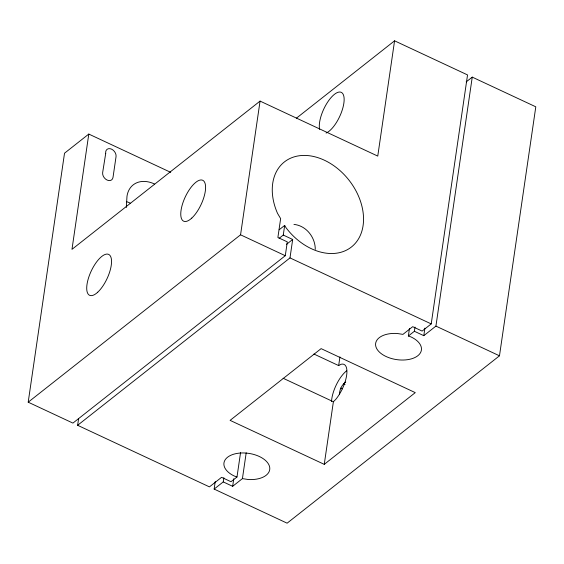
<?xml version="1.0" encoding="UTF-8"?>
<svg xmlns="http://www.w3.org/2000/svg" width="564" height="564" viewBox="0 0 564 564"><rect width="100%" height="100%" fill="white"/><g stroke="black" fill="none" stroke-linecap="round" stroke-linejoin="round"><path stroke-width="0.85" d="M126.308 207.517L126.992 196.251A28.764 20.967 51.8 0 1 154.43 183.956M315.276 249.408C315.325 237.352 306.266 225.649 293.957 224.401M279.152 229.781L284.672 225.431L286.117 227.863A54.151 39.459 51.8 0 0 360.763 234.328A54.151 39.459 51.8 0 0 314.825 156.778A54.151 39.459 51.8 0 0 277.544 213.396L280.639 218.62L277.89 237.479L287.302 241.878L285.285 255.711L72.918 423.092L28.2 402.188L64.522 153.204L88.795 134.07L170.702 172.344M88.795 134.07L71.98 249.344L260.067 101.097L377.76 156.094L394.574 40.819L467.542 74.92L431.22 323.905L422.119 331.082L412.7 326.683L402.936 334.382L397.246 333.486A23.124 13.035 8.3 0 0 377.119 349.349A23.124 13.035 8.3 0 0 413.038 358.323A23.124 13.035 8.3 0 0 410.966 336.912L408.371 336.003L409.471 328.459M240.553 452.61L236.993 476.989L230.986 481.719L221.574 477.32L209.441 486.88L77.628 425.291L78.608 418.58M28.2 402.188L240.56 234.814L260.067 101.097M466.181 81.9L472.251 77.12L535.8 106.815L499.478 355.806L287.111 523.18L214.144 489.08L215.251 481.536M214.144 489.08L223.245 481.91L223.859 477.715M223.245 481.91L232.664 486.309L233.764 478.765M232.664 486.309L242.428 478.61L246.193 452.821M279.117 238.339L283.269 235.068L284.672 225.431M77.628 425.291L289.995 257.91L292.681 239.467L283.269 235.068M324.251 464.355L415.266 392.629L321.113 348.63L230.098 420.363L324.251 464.355L333.387 401.744L335.7 399.446A22.56 8.777 -65 0 0 346.641 375.3A22.56 8.777 -65 0 0 340.818 364.365L338.661 365.592L313.922 354.03M338.661 365.592L339.93 356.906M408.371 336.003L414.378 331.272L414.984 327.078M414.378 331.272L423.79 335.672L424.889 328.128M423.79 335.672L435.923 326.105L472.251 77.12M345.725 382.018C341.847 384.754 339.338 389.83 339.507 394.539M296.382 118.214L394.574 40.819M286.456 244.374L292.681 239.467M242.428 478.61L248.118 479.506A23.124 13.035 8.3 0 0 268.245 463.643A23.124 13.035 8.3 0 0 232.326 454.662A23.124 13.035 8.3 0 0 234.398 476.072L236.993 476.989M240.56 234.814L285.285 255.711M289.995 257.91L431.22 323.905M435.923 326.105L499.478 355.806M343.476 383.795L345.041 384.528M340.832 388.095L342.404 388.836M283.121 378.254L333.387 401.744M126.364 201.616A28.764 20.967 51.8 0 1 130.157 203.082M319.591 129.311A22.56 8.777 -65 0 1 331.829 96.747A22.56 8.777 -65 0 1 343.793 103.642A22.56 8.777 -65 0 1 326.084 133.055M331.512 401.596A22.56 8.777 -65 0 1 346.613 370.816M105.708 153.38L102.655 172.563A6.204 4.519 51.8 0 0 107.097 180.057A6.204 4.519 51.8 0 0 113.011 177.406L116.043 156.658A6.204 4.519 51.8 0 0 111.602 149.164A6.204 4.519 51.8 0 0 105.687 151.815L105.708 153.38M191.767 218.092A22.56 8.777 -65 0 0 204.577 182.172A22.56 8.777 -65 0 0 183.187 201.99A22.56 8.777 -65 0 0 191.767 218.092M97.72 292.215A22.56 8.777 -65 0 0 110.53 256.296A22.56 8.777 -65 0 0 89.14 276.106A22.56 8.777 -65 0 0 97.72 292.215"/></g></svg>
